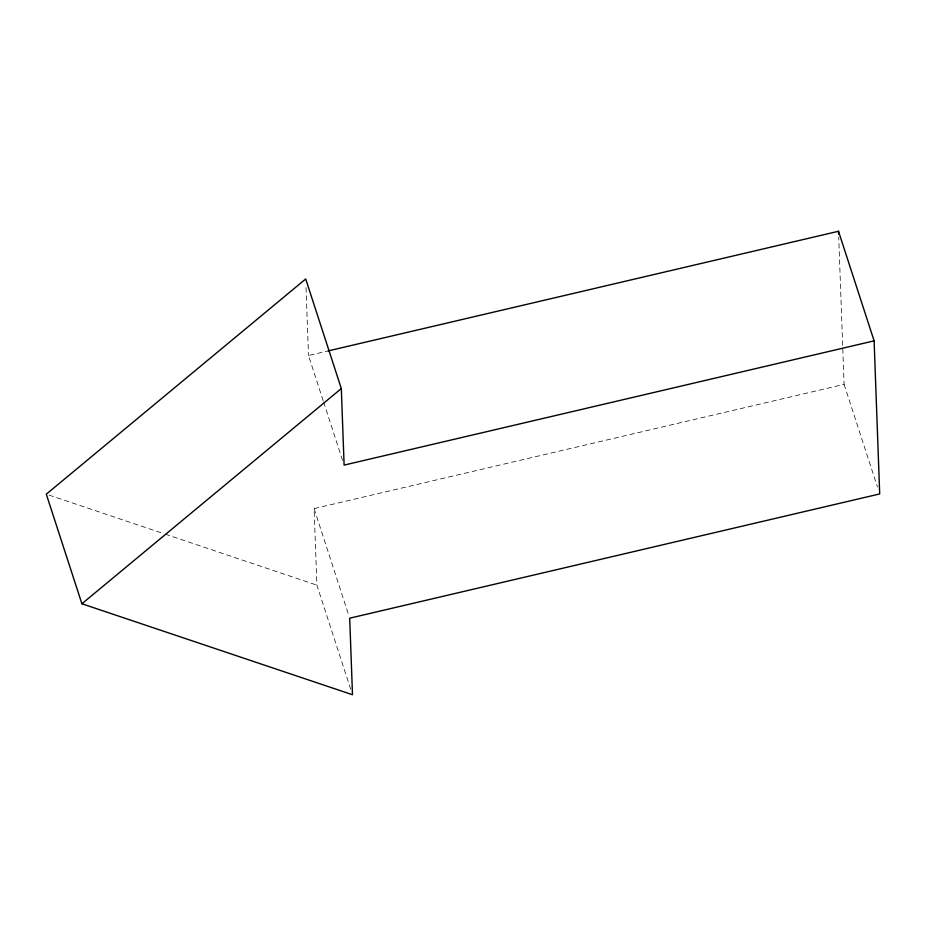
<?xml version="1.0" encoding="UTF-8"?>
<svg xmlns="http://www.w3.org/2000/svg" width="926" height="926" viewBox="0 0 926 926"><rect width="100%" height="100%" fill="white"/><g stroke="black" fill="none" stroke-linecap="round" stroke-linejoin="round"><path stroke-width="0.69" stroke-dasharray="4.63 3.47" d="M323.186 400.715L308.508 355.515L328.186 350.908M350.711 689.245L316.889 585.151L314.099 508.605L844.095 384.359L838.713 237.044M49.032 495.097L163.833 533.689M165.198 534.152L316.889 585.151M844.095 384.359L877.478 487.088M323.637 402.092L342.77 460.986M314.099 508.605L348.813 615.443M306.02 287.639L308.508 355.515"/><path stroke-width="1.39" d="M81.905 603.764L341.312 388.55L305.707 278.969L46.3 494.183L81.905 603.764L352.493 694.731L349.704 618.186L879.7 493.94L874.109 340.849L838.505 231.269L328.186 350.908M874.109 340.849L344.113 465.095L341.312 388.55M838.505 231.269L838.609 234.162"/></g></svg>
